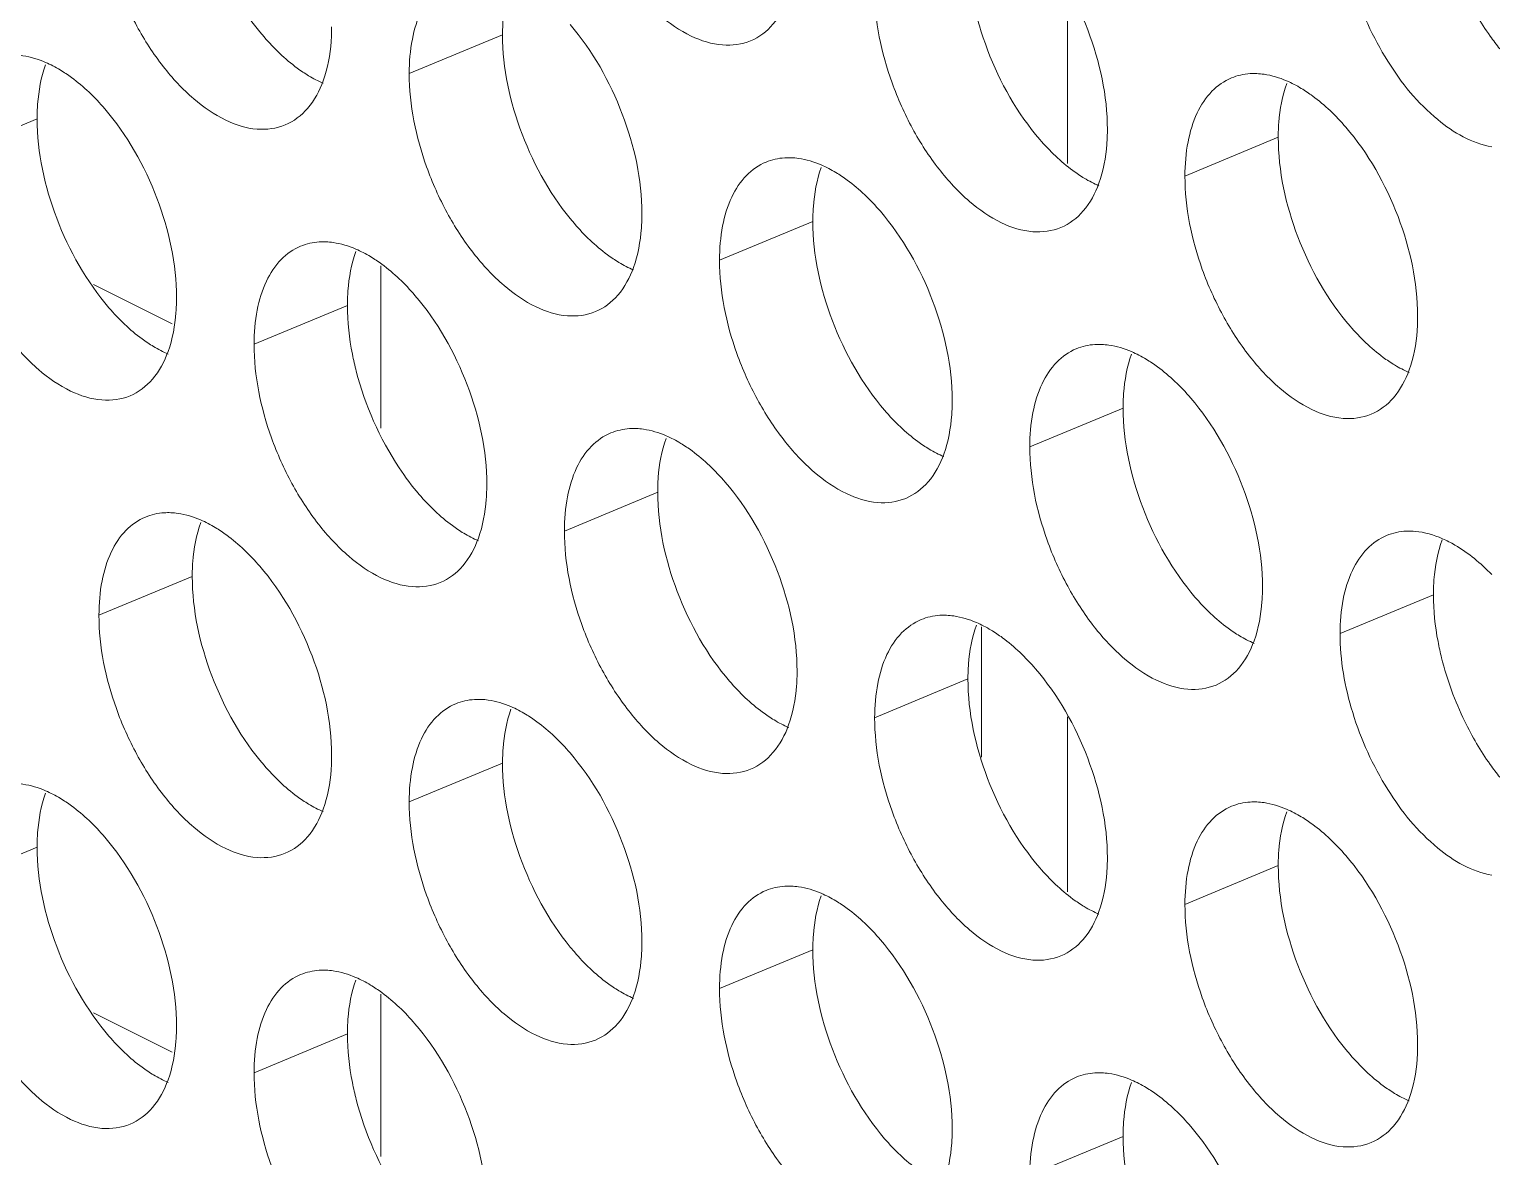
# Model space of a CAD drawing. Header units: millimetres. Extents: x 0 to 2524, y 0 to 1785.
# Drawn here: x 1798.88 to 1808.52, y 830.85 to 838.28 of the extents above; entities that cross this region are included whole.
import ezdxf

# ---------------------------------------------------------------- set-up
doc = ezdxf.new("R2010")
doc.units = ezdxf.units.MM
doc.header["$LTSCALE"] = 0.1
doc.layers.add('标注', color=251, linetype='Continuous', lineweight=9)

msp = doc.modelspace()

# ---------------------------------------------------------------- linework, layer by layer
at = {"layer": '标注'}
for p, q in [((1805.7196, 838.5486), (1805.7196, 837.3949)), ((1801.9959, 838.2435), (1801.3807, 837.9878)), ((1798.9274, 837.6891), (1798.3122, 837.4334)), ((1807.1101, 837.5676), (1806.4949, 837.3119)), ((1804.0416, 837.0132), (1803.4264, 836.7575)), ((1801.1941, 835.6499), (1801.1941, 836.7207)), ((1799.8186, 836.3377), (1799.2993, 836.5973)), ((1800.9731, 836.4587), (1800.3579, 836.203)), ((1806.0873, 835.7828), (1805.4721, 835.5271)), ((1803.0187, 835.2284), (1802.4036, 834.9726)), ((1799.9502, 834.6739), (1799.3351, 834.4182)), ((1808.1329, 834.5524), (1807.5177, 834.2967)), ((1805.1539, 833.4834), (1805.1539, 834.3409)), ((1805.0644, 833.998), (1804.4492, 833.7423)), ((1805.7196, 833.7486), (1805.7196, 832.5949)), ((1801.9959, 833.4435), (1801.3807, 833.1878)), ((1798.9274, 832.8891), (1798.3122, 832.6334)), ((1807.1101, 832.7676), (1806.4949, 832.5119)), ((1804.0416, 832.2132), (1803.4264, 831.9575)), ((1801.1941, 830.8499), (1801.1941, 831.9207)), ((1799.8186, 831.5377), (1799.2993, 831.7973)), ((1800.9731, 831.6587), (1800.3579, 831.403)), ((1806.0873, 830.9828), (1805.4721, 830.7271))]:
    msp.add_line(p, q, dxfattribs=at)
msp.add_arc((1810.2483, 834.652), 2.1247, 194.02971, 206.07298, dxfattribs=at)
for points, knots in [([(1803.6312, 838.2033), (1803.5736, 838.1793), (1803.4347, 838.1614), (1803.2223, 838.2303), (1803.0122, 838.3766), (1802.8152, 838.5897), (1802.644, 838.8548), (1802.4705, 839.2437), (1802.4036, 839.5639), (1802.4036, 839.7726)], [0, 0, 0, 0, 0.08419, 0.180629, 0.294901, 0.426206, 0.569756, 0.71848, 1, 1, 1, 1]), ([(1800.4238, 838.229), (1800.2754, 838.4015), (1800.0499, 838.8015), (1799.9502, 839.2513), (1799.9502, 839.4739)], [0, 0, 0, 0, 0.505546, 1, 1, 1, 1]), ([(1800.5627, 837.6488), (1800.5051, 837.6249), (1800.3662, 837.6069), (1800.1538, 837.6758), (1799.9437, 837.8222), (1799.7467, 838.0352), (1799.5755, 838.3003), (1799.402, 838.6893), (1799.3351, 839.0095), (1799.3351, 839.2182)], [0, 0, 0, 0, 0.08419, 0.180629, 0.294901, 0.426206, 0.569756, 0.71848, 1, 1, 1, 1]), ([(1808.5177, 837.5051), (1808.3868, 837.5272), (1808.1128, 837.6884), (1807.8042, 838.0713), (1807.5822, 838.559), (1807.5177, 838.921), (1807.5177, 839.0967)], [0, 0, 0, 0, 0.200223, 0.454809, 0.735097, 1, 1, 1, 1]), ([(1805.538, 837.553), (1805.3896, 837.7256), (1805.1641, 838.1256), (1805.0644, 838.5754), (1805.0644, 838.798)], [0, 0, 0, 0, 0.505546, 1, 1, 1, 1]), ([(1805.5099, 838.8644), (1805.6583, 838.6919), (1805.8838, 838.2919), (1805.9835, 837.8421), (1805.9835, 837.6195)], [0, 0, 0, 0, 0.505546, 1, 1, 1, 1]), ([(1801.3807, 837.9878), (1801.3807, 838.0634), (1801.3922, 838.206), (1801.4496, 838.3991), (1801.5468, 838.5495), (1801.6393, 838.6145), (1801.6873, 838.6344)], [0, 0, 0, 0, 0.300633, 0.564844, 0.793499, 1, 1, 1, 1]), ([(1801.9959, 838.2435), (1801.9959, 838.2759), (1802.0002, 838.3958), (1802.0217, 838.5161), (1802.0516, 838.5987)], [0, 0, 0, 0, 0.269025, 1, 1, 1, 1]), ([(1803.8822, 838.4947), (1803.8584, 838.429), (1803.7963, 838.3099), (1803.6878, 838.2267), (1803.6312, 838.2033)], [0, 0, 0, 0, 0.533077, 1, 1, 1, 1]), ([(1805.6769, 836.9729), (1805.6193, 836.949), (1805.4804, 836.931), (1805.268, 836.9999), (1805.0579, 837.1462), (1804.8609, 837.3593), (1804.6897, 837.6244), (1804.5162, 838.0134), (1804.4492, 838.3336), (1804.4492, 838.5423)], [0, 0, 0, 0, 0.08419, 0.180629, 0.294901, 0.426206, 0.569756, 0.71848, 1, 1, 1, 1]), ([(1808.5712, 838.1499), (1808.5492, 838.1773), (1808.4618, 838.2933), (1808.388, 838.4193), (1808.3398, 838.5182)], [0, 0, 0, 0, 0.242274, 1, 1, 1, 1]), ([(1800.8693, 838.2954), (1800.8693, 838.2631), (1800.865, 838.1431), (1800.8435, 838.0229), (1800.8136, 837.9403)], [0, 0, 0, 0, 0.269025, 1, 1, 1, 1]), ([(1802.4414, 838.31), (1802.5898, 838.1374), (1802.8153, 837.7374), (1802.915, 837.2877), (1802.915, 837.065)], [0, 0, 0, 0, 0.505546, 1, 1, 1, 1]), ([(1800.7174, 837.9733), (1800.6915, 837.9888), (1800.5835, 838.0615), (1800.489, 838.1532), (1800.4238, 838.229)], [0, 0, 0, 0, 0.231736, 1, 1, 1, 1]), ([(1802.4695, 836.9986), (1802.3211, 837.1712), (1802.0956, 837.5712), (1801.9959, 838.0209), (1801.9959, 838.2435)], [0, 0, 0, 0, 0.505546, 1, 1, 1, 1]), ([(1798.7858, 838.1087), (1798.8018, 838.108), (1798.8693, 838.1016), (1798.9352, 838.0814), (1798.9827, 838.061)], [0, 0, 0, 0, 0.236225, 1, 1, 1, 1]), ([(1798.9274, 837.6891), (1798.9274, 837.7214), (1798.9317, 837.8414), (1798.9532, 837.9617), (1798.9831, 838.0442)], [0, 0, 0, 0, 0.269025, 1, 1, 1, 1]), ([(1799.0793, 838.0112), (1799.1052, 837.9957), (1799.2132, 837.923), (1799.3077, 837.8313), (1799.3729, 837.7555)], [0, 0, 0, 0, 0.231736, 1, 1, 1, 1]), ([(1800.8136, 837.9403), (1800.7899, 837.8746), (1800.7278, 837.7555), (1800.6193, 837.6723), (1800.5627, 837.6488)], [0, 0, 0, 0, 0.533077, 1, 1, 1, 1]), ([(1802.6084, 836.4184), (1802.5508, 836.3945), (1802.4119, 836.3766), (1802.1995, 836.4455), (1801.9894, 836.5918), (1801.7924, 836.8049), (1801.6212, 837.07), (1801.4477, 837.4589), (1801.3807, 837.7791), (1801.3807, 837.9878)], [0, 0, 0, 0, 0.08419, 0.180629, 0.294901, 0.426206, 0.569756, 0.71848, 1, 1, 1, 1]), ([(1806.4949, 837.3119), (1806.4949, 837.3875), (1806.5064, 837.5301), (1806.5638, 837.7232), (1806.661, 837.8736), (1806.7535, 837.9386), (1806.8015, 837.9585)], [0, 0, 0, 0, 0.300633, 0.564844, 0.793499, 1, 1, 1, 1]), ([(1806.8015, 837.9585), (1806.8404, 837.9746), (1806.8971, 837.9873), (1806.9538, 837.9878), (1806.9685, 837.9872)], [0, 0, 0, 0, 0.741995, 1, 1, 1, 1]), ([(1806.9685, 837.9872), (1806.9845, 837.9866), (1807.052, 837.9802), (1807.1179, 837.9599), (1807.1654, 837.9395)], [0, 0, 0, 0, 0.236225, 1, 1, 1, 1]), ([(1807.1101, 837.5676), (1807.1101, 837.5999), (1807.1144, 837.7199), (1807.1359, 837.8402), (1807.1658, 837.9228)], [0, 0, 0, 0, 0.269025, 1, 1, 1, 1]), ([(1807.262, 837.8897), (1807.2879, 837.8742), (1807.3959, 837.8015), (1807.4904, 837.7098), (1807.5556, 837.6341)], [0, 0, 0, 0, 0.231736, 1, 1, 1, 1]), ([(1799.3729, 837.7555), (1799.5213, 837.583), (1799.7468, 837.183), (1799.8465, 836.7332), (1799.8465, 836.5106)], [0, 0, 0, 0, 0.505546, 1, 1, 1, 1]), ([(1799.401, 836.4441), (1799.2525, 836.6167), (1799.0271, 837.0167), (1798.9274, 837.4665), (1798.9274, 837.6891)], [0, 0, 0, 0, 0.505546, 1, 1, 1, 1]), ([(1805.9835, 837.6195), (1805.9835, 837.5872), (1805.9792, 837.4672), (1805.9577, 837.3469), (1805.9278, 837.2643)], [0, 0, 0, 0, 0.269025, 1, 1, 1, 1]), ([(1807.5556, 837.6341), (1807.704, 837.4615), (1807.9295, 837.0615), (1808.0292, 836.6117), (1808.0292, 836.3891)], [0, 0, 0, 0, 0.505546, 1, 1, 1, 1]), ([(1805.8315, 837.2974), (1805.8057, 837.3129), (1805.6977, 837.3856), (1805.6031, 837.4773), (1805.538, 837.553)], [0, 0, 0, 0, 0.231736, 1, 1, 1, 1]), ([(1807.5837, 836.3227), (1807.4352, 836.4952), (1807.2098, 836.8952), (1807.1101, 837.345), (1807.1101, 837.5676)], [0, 0, 0, 0, 0.505546, 1, 1, 1, 1]), ([(1799.5399, 835.864), (1799.4823, 835.8401), (1799.3434, 835.8221), (1799.131, 835.891), (1798.9209, 836.0373), (1798.7238, 836.2504), (1798.5527, 836.5155), (1798.3792, 836.9045), (1798.3122, 837.2247), (1798.3122, 837.4334)], [0, 0, 0, 0, 0.08419, 0.180629, 0.294901, 0.426206, 0.569756, 0.71848, 1, 1, 1, 1]), ([(1803.733, 837.4041), (1803.7718, 837.4202), (1803.8286, 837.4328), (1803.8853, 837.4333), (1803.9, 837.4328)], [0, 0, 0, 0, 0.741995, 1, 1, 1, 1]), ([(1803.9, 837.4328), (1803.916, 837.4321), (1803.9835, 837.4257), (1804.0494, 837.4055), (1804.0969, 837.3851)], [0, 0, 0, 0, 0.236225, 1, 1, 1, 1]), ([(1803.4264, 836.7575), (1803.4264, 836.8331), (1803.4379, 836.9756), (1803.4953, 837.1688), (1803.5925, 837.3191), (1803.685, 837.3842), (1803.733, 837.4041)], [0, 0, 0, 0, 0.300633, 0.564844, 0.793499, 1, 1, 1, 1]), ([(1804.0416, 837.0132), (1804.0416, 837.0455), (1804.0458, 837.1655), (1804.0674, 837.2857), (1804.0972, 837.3683)], [0, 0, 0, 0, 0.269025, 1, 1, 1, 1]), ([(1804.1935, 837.3353), (1804.2194, 837.3198), (1804.3274, 837.247), (1804.4219, 837.1554), (1804.4871, 837.0796)], [0, 0, 0, 0, 0.231736, 1, 1, 1, 1]), ([(1805.9278, 837.2643), (1805.9041, 837.1986), (1805.842, 837.0796), (1805.7334, 836.9963), (1805.6769, 836.9729)], [0, 0, 0, 0, 0.533077, 1, 1, 1, 1]), ([(1807.7226, 835.7425), (1807.6649, 835.7186), (1807.5261, 835.7006), (1807.3137, 835.7695), (1807.1035, 835.9159), (1806.9065, 836.1289), (1806.7354, 836.394), (1806.5619, 836.783), (1806.4949, 837.1032), (1806.4949, 837.3119)], [0, 0, 0, 0, 0.08419, 0.180629, 0.294901, 0.426206, 0.569756, 0.71848, 1, 1, 1, 1]), ([(1802.915, 837.065), (1802.915, 837.0327), (1802.9107, 836.9127), (1802.8892, 836.7925), (1802.8593, 836.7099)], [0, 0, 0, 0, 0.269025, 1, 1, 1, 1]), ([(1804.4871, 837.0796), (1804.6355, 836.9071), (1804.861, 836.5071), (1804.9607, 836.0573), (1804.9607, 835.8347)], [0, 0, 0, 0, 0.505546, 1, 1, 1, 1]), ([(1802.763, 836.7429), (1802.7372, 836.7585), (1802.6292, 836.8312), (1802.5346, 836.9228), (1802.4695, 836.9986)], [0, 0, 0, 0, 0.231736, 1, 1, 1, 1]), ([(1804.5151, 835.7682), (1804.3667, 835.9408), (1804.1413, 836.3408), (1804.0416, 836.7905), (1804.0416, 837.0132)], [0, 0, 0, 0, 0.505546, 1, 1, 1, 1]), ([(1800.3579, 836.203), (1800.3579, 836.2786), (1800.3694, 836.4212), (1800.4268, 836.6143), (1800.524, 836.7647), (1800.6165, 836.8297), (1800.6645, 836.8496)], [0, 0, 0, 0, 0.300633, 0.564844, 0.793499, 1, 1, 1, 1]), ([(1800.6645, 836.8496), (1800.7033, 836.8658), (1800.7601, 836.8784), (1800.8168, 836.8789), (1800.8315, 836.8783)], [0, 0, 0, 0, 0.741995, 1, 1, 1, 1]), ([(1800.8315, 836.8783), (1800.8474, 836.8777), (1800.915, 836.8713), (1800.9808, 836.851), (1801.0284, 836.8306)], [0, 0, 0, 0, 0.236225, 1, 1, 1, 1]), ([(1800.9731, 836.4587), (1800.9731, 836.491), (1800.9773, 836.611), (1800.9989, 836.7313), (1801.0287, 836.8139)], [0, 0, 0, 0, 0.269025, 1, 1, 1, 1]), ([(1801.125, 836.7809), (1801.1508, 836.7653), (1801.2589, 836.6926), (1801.3534, 836.6009), (1801.4186, 836.5252)], [0, 0, 0, 0, 0.231736, 1, 1, 1, 1]), ([(1804.6541, 835.1881), (1804.5964, 835.1642), (1804.4576, 835.1462), (1804.2452, 835.2151), (1804.035, 835.3614), (1803.838, 835.5745), (1803.6669, 835.8396), (1803.4934, 836.2286), (1803.4264, 836.5488), (1803.4264, 836.7575)], [0, 0, 0, 0, 0.08419, 0.180629, 0.294901, 0.426206, 0.569756, 0.71848, 1, 1, 1, 1]), ([(1802.8593, 836.7099), (1802.8356, 836.6442), (1802.7735, 836.5251), (1802.6649, 836.4419), (1802.6084, 836.4184)], [0, 0, 0, 0, 0.533077, 1, 1, 1, 1]), ([(1799.8465, 836.5106), (1799.8465, 836.4783), (1799.8422, 836.3583), (1799.8207, 836.238), (1799.7908, 836.1555)], [0, 0, 0, 0, 0.269025, 1, 1, 1, 1]), ([(1801.4186, 836.5252), (1801.567, 836.3526), (1801.7925, 835.9526), (1801.8921, 835.5029), (1801.8921, 835.2802)], [0, 0, 0, 0, 0.505546, 1, 1, 1, 1]), ([(1799.6945, 836.1885), (1799.6687, 836.204), (1799.5606, 836.2767), (1799.4661, 836.3684), (1799.401, 836.4441)], [0, 0, 0, 0, 0.231736, 1, 1, 1, 1]), ([(1801.0315, 836.0259), (1801.022, 836.0628), (1800.9896, 836.2049), (1800.9731, 836.351), (1800.9731, 836.4587)], [0, 0, 0, 0, 0.261395, 1, 1, 1, 1]), ([(1808.0292, 836.3891), (1808.0292, 836.3568), (1808.0249, 836.2368), (1808.0034, 836.1166), (1807.9735, 836.034)], [0, 0, 0, 0, 0.269025, 1, 1, 1, 1]), ([(1807.8772, 836.067), (1807.8514, 836.0825), (1807.7433, 836.1553), (1807.6488, 836.2469), (1807.5837, 836.3227)], [0, 0, 0, 0, 0.231736, 1, 1, 1, 1]), ([(1801.5856, 834.6336), (1801.5279, 834.6097), (1801.3891, 834.5917), (1801.1767, 834.6607), (1800.9665, 834.807), (1800.7695, 835.02), (1800.5983, 835.2852), (1800.4248, 835.6741), (1800.3579, 835.9943), (1800.3579, 836.203)], [0, 0, 0, 0, 0.08419, 0.180629, 0.294901, 0.426206, 0.569756, 0.71848, 1, 1, 1, 1]), ([(1805.4721, 835.5271), (1805.4721, 835.6027), (1805.4835, 835.7453), (1805.541, 835.9384), (1805.6381, 836.0888), (1805.7307, 836.1538), (1805.7786, 836.1737)], [0, 0, 0, 0, 0.300633, 0.564844, 0.793499, 1, 1, 1, 1]), ([(1805.7786, 836.1737), (1805.8175, 836.1898), (1805.8743, 836.2025), (1805.931, 836.203), (1805.9456, 836.2024)], [0, 0, 0, 0, 0.741995, 1, 1, 1, 1]), ([(1805.9456, 836.2024), (1805.9616, 836.2017), (1806.0292, 836.1953), (1806.095, 836.1751), (1806.1426, 836.1547)], [0, 0, 0, 0, 0.236225, 1, 1, 1, 1]), ([(1799.7908, 836.1555), (1799.7671, 836.0897), (1799.705, 835.9707), (1799.5964, 835.8874), (1799.5399, 835.864)], [0, 0, 0, 0, 0.533077, 1, 1, 1, 1]), ([(1806.0873, 835.7828), (1806.0873, 835.8151), (1806.0915, 835.9351), (1806.1131, 836.0554), (1806.1429, 836.1379)], [0, 0, 0, 0, 0.269025, 1, 1, 1, 1]), ([(1806.2392, 836.1049), (1806.265, 836.0894), (1806.3731, 836.0167), (1806.4676, 835.925), (1806.5328, 835.8493)], [0, 0, 0, 0, 0.231736, 1, 1, 1, 1]), ([(1801.4466, 835.2138), (1801.3988, 835.2694), (1801.2157, 835.5145), (1801.0894, 835.8012), (1801.0315, 836.0259)], [0, 0, 0, 0, 0.24034, 1, 1, 1, 1]), ([(1807.9735, 836.034), (1807.9497, 835.9683), (1807.8877, 835.8492), (1807.7791, 835.766), (1807.7226, 835.7425)], [0, 0, 0, 0, 0.533077, 1, 1, 1, 1]), ([(1804.9607, 835.8347), (1804.9607, 835.8024), (1804.9564, 835.6824), (1804.9348, 835.5621), (1804.905, 835.4795)], [0, 0, 0, 0, 0.269025, 1, 1, 1, 1]), ([(1806.5328, 835.8493), (1806.6812, 835.6767), (1806.9066, 835.2767), (1807.0063, 834.8269), (1807.0063, 834.6043)], [0, 0, 0, 0, 0.505546, 1, 1, 1, 1]), ([(1804.8087, 835.5125), (1804.7829, 835.5281), (1804.6748, 835.6008), (1804.5803, 835.6925), (1804.5151, 835.7682)], [0, 0, 0, 0, 0.231736, 1, 1, 1, 1]), ([(1806.5608, 834.5379), (1806.4124, 834.7104), (1806.1869, 835.1104), (1806.0873, 835.5602), (1806.0873, 835.7828)], [0, 0, 0, 0, 0.505546, 1, 1, 1, 1]), ([(1802.4036, 834.9726), (1802.4036, 835.0483), (1802.415, 835.1908), (1802.4725, 835.3839), (1802.5696, 835.5343), (1802.6622, 835.5993), (1802.7101, 835.6193)], [0, 0, 0, 0, 0.300633, 0.564844, 0.793499, 1, 1, 1, 1]), ([(1802.7101, 835.6193), (1802.749, 835.6354), (1802.8058, 835.648), (1802.8625, 835.6485), (1802.8771, 835.6479)], [0, 0, 0, 0, 0.741995, 1, 1, 1, 1]), ([(1802.8771, 835.6479), (1802.8931, 835.6473), (1802.9607, 835.6409), (1803.0265, 835.6207), (1803.0741, 835.6003)], [0, 0, 0, 0, 0.236225, 1, 1, 1, 1]), ([(1803.0187, 835.2284), (1803.0187, 835.2607), (1803.023, 835.3807), (1803.0446, 835.5009), (1803.0744, 835.5835)], [0, 0, 0, 0, 0.269025, 1, 1, 1, 1]), ([(1803.1707, 835.5505), (1803.1965, 835.5349), (1803.3046, 835.4622), (1803.3991, 835.3706), (1803.4643, 835.2948)], [0, 0, 0, 0, 0.231736, 1, 1, 1, 1]), ([(1806.6998, 833.9577), (1806.6421, 833.9338), (1806.5032, 833.9158), (1806.2909, 833.9847), (1806.0807, 834.1311), (1805.8837, 834.3441), (1805.7125, 834.6092), (1805.539, 834.9982), (1805.4721, 835.3184), (1805.4721, 835.5271)], [0, 0, 0, 0, 0.08419, 0.180629, 0.294901, 0.426206, 0.569756, 0.71848, 1, 1, 1, 1]), ([(1804.905, 835.4795), (1804.8812, 835.4138), (1804.8191, 835.2947), (1804.7106, 835.2115), (1804.6541, 835.1881)], [0, 0, 0, 0, 0.533077, 1, 1, 1, 1]), ([(1801.7402, 834.9581), (1801.7144, 834.9736), (1801.6063, 835.0464), (1801.5118, 835.138), (1801.4466, 835.2138)], [0, 0, 0, 0, 0.231736, 1, 1, 1, 1]), ([(1801.8921, 835.2802), (1801.8921, 835.2479), (1801.8879, 835.1279), (1801.8663, 835.0077), (1801.8365, 834.9251)], [0, 0, 0, 0, 0.269025, 1, 1, 1, 1]), ([(1803.4923, 833.9834), (1803.3439, 834.156), (1803.1184, 834.556), (1803.0187, 835.0057), (1803.0187, 835.2284)], [0, 0, 0, 0, 0.505546, 1, 1, 1, 1]), ([(1803.4643, 835.2948), (1803.6127, 835.1222), (1803.8381, 834.7222), (1803.9378, 834.2725), (1803.9378, 834.0499)], [0, 0, 0, 0, 0.505546, 1, 1, 1, 1]), ([(1799.3351, 834.4182), (1799.3351, 834.4938), (1799.3465, 834.6364), (1799.404, 834.8295), (1799.5011, 834.9799), (1799.5937, 835.0449), (1799.6416, 835.0648)], [0, 0, 0, 0, 0.300633, 0.564844, 0.793499, 1, 1, 1, 1]), ([(1799.6416, 835.0648), (1799.6805, 835.0809), (1799.7372, 835.0936), (1799.794, 835.0941), (1799.8086, 835.0935)], [0, 0, 0, 0, 0.741995, 1, 1, 1, 1]), ([(1799.8086, 835.0935), (1799.8246, 835.0929), (1799.8922, 835.0864), (1799.958, 835.0662), (1800.0056, 835.0458)], [0, 0, 0, 0, 0.236225, 1, 1, 1, 1]), ([(1799.9502, 834.6739), (1799.9502, 834.7062), (1799.9545, 834.8262), (1799.976, 834.9465), (1800.0059, 835.0291)], [0, 0, 0, 0, 0.269025, 1, 1, 1, 1]), ([(1800.1022, 834.996), (1800.128, 834.9805), (1800.2361, 834.9078), (1800.3306, 834.8161), (1800.3957, 834.7404)], [0, 0, 0, 0, 0.231736, 1, 1, 1, 1]), ([(1801.8365, 834.9251), (1801.8127, 834.8594), (1801.7506, 834.7403), (1801.6421, 834.6571), (1801.5856, 834.6336)], [0, 0, 0, 0, 0.533077, 1, 1, 1, 1]), ([(1803.6312, 833.4033), (1803.5736, 833.3793), (1803.4347, 833.3614), (1803.2223, 833.4303), (1803.0122, 833.5766), (1802.8152, 833.7897), (1802.644, 834.0548), (1802.4705, 834.4437), (1802.4036, 834.7639), (1802.4036, 834.9726)], [0, 0, 0, 0, 0.08419, 0.180629, 0.294901, 0.426206, 0.569756, 0.71848, 1, 1, 1, 1]), ([(1807.5177, 834.2967), (1807.5177, 834.3724), (1807.5292, 834.5149), (1807.5867, 834.708), (1807.6838, 834.8584), (1807.7763, 834.9234), (1807.8243, 834.9433)], [0, 0, 0, 0, 0.300719, 0.564842, 0.793477, 1, 1, 1, 1]), ([(1807.956, 834.972), (1807.975, 834.9728), (1808.0563, 834.9706), (1808.1361, 834.9472), (1808.193, 834.9223)], [0, 0, 0, 0, 0.234203, 1, 1, 1, 1]), ([(1807.956, 834.972), (1807.975, 834.9728), (1808.0563, 834.9706), (1808.1361, 834.9472), (1808.193, 834.9223)], [0, 0, 0, 0, 0.234203, 1, 1, 1, 1]), ([(1808.193, 834.9223), (1808.2211, 834.91), (1808.3408, 834.8482), (1808.4455, 834.7601), (1808.5177, 834.6855)], [0, 0, 0, 0, 0.228039, 1, 1, 1, 1]), ([(1808.1329, 834.5524), (1808.1329, 834.5856), (1808.1374, 834.7084), (1808.16, 834.8316), (1808.1916, 834.9156)], [0, 0, 0, 0, 0.269773, 1, 1, 1, 1]), ([(1800.3957, 834.7404), (1800.5442, 834.5678), (1800.7696, 834.1678), (1800.8693, 833.718), (1800.8693, 833.4954)], [0, 0, 0, 0, 0.505546, 1, 1, 1, 1]), ([(1800.4238, 833.429), (1800.2754, 833.6015), (1800.0499, 834.0015), (1799.9502, 834.4513), (1799.9502, 834.6739)], [0, 0, 0, 0, 0.505546, 1, 1, 1, 1]), ([(1806.8544, 834.2822), (1806.8286, 834.2977), (1806.7205, 834.3704), (1806.626, 834.4621), (1806.5608, 834.5379)], [0, 0, 0, 0, 0.231736, 1, 1, 1, 1]), ([(1807.0063, 834.6043), (1807.0063, 834.572), (1807.0021, 834.452), (1806.9805, 834.3317), (1806.9507, 834.2492)], [0, 0, 0, 0, 0.269025, 1, 1, 1, 1]), ([(1808.1869, 834.1369), (1808.1781, 834.1724), (1808.1482, 834.309), (1808.1329, 834.4491), (1808.1329, 834.5524)], [0, 0, 0, 0, 0.261145, 1, 1, 1, 1]), ([(1800.5627, 832.8488), (1800.5051, 832.8249), (1800.3662, 832.8069), (1800.1538, 832.8758), (1799.9437, 833.0222), (1799.7467, 833.2352), (1799.5755, 833.5003), (1799.402, 833.8893), (1799.3351, 834.2095), (1799.3351, 834.4182)], [0, 0, 0, 0, 0.08419, 0.180629, 0.294901, 0.426206, 0.569756, 0.71848, 1, 1, 1, 1]), ([(1804.4492, 833.7423), (1804.4492, 833.8179), (1804.4607, 833.9604), (1804.5182, 834.1536), (1804.6153, 834.304), (1804.7078, 834.369), (1804.7558, 834.3889)], [0, 0, 0, 0, 0.300633, 0.564844, 0.793499, 1, 1, 1, 1]), ([(1804.7558, 834.3889), (1804.7947, 834.405), (1804.8514, 834.4177), (1804.9082, 834.4182), (1804.9228, 834.4176)], [0, 0, 0, 0, 0.741995, 1, 1, 1, 1]), ([(1804.9228, 834.4176), (1804.9388, 834.4169), (1805.0064, 834.4105), (1805.0722, 834.3903), (1805.1198, 834.3699)], [0, 0, 0, 0, 0.236225, 1, 1, 1, 1]), ([(1805.0644, 833.998), (1805.0644, 834.0303), (1805.0687, 834.1503), (1805.0902, 834.2705), (1805.1201, 834.3531)], [0, 0, 0, 0, 0.269025, 1, 1, 1, 1]), ([(1805.2164, 834.3201), (1805.2422, 834.3046), (1805.3502, 834.2319), (1805.4448, 834.1402), (1805.5099, 834.0644)], [0, 0, 0, 0, 0.231736, 1, 1, 1, 1]), ([(1806.9507, 834.2492), (1806.9269, 834.1835), (1806.8648, 834.0644), (1806.7563, 833.9812), (1806.6998, 833.9577)], [0, 0, 0, 0, 0.533077, 1, 1, 1, 1]), ([(1808.5177, 832.7051), (1808.3868, 832.7272), (1808.1128, 832.8884), (1807.8042, 833.2713), (1807.5822, 833.759), (1807.5177, 834.121), (1807.5177, 834.2967)], [0, 0, 0, 0, 0.200223, 0.454809, 0.735097, 1, 1, 1, 1]), ([(1803.9378, 834.0499), (1803.9378, 834.0175), (1803.9336, 833.8976), (1803.912, 833.7773), (1803.8822, 833.6947)], [0, 0, 0, 0, 0.269025, 1, 1, 1, 1]), ([(1805.5099, 834.0644), (1805.6583, 833.8919), (1805.8838, 833.4919), (1805.9835, 833.0421), (1805.9835, 832.8195)], [0, 0, 0, 0, 0.505546, 1, 1, 1, 1]), ([(1803.7859, 833.7277), (1803.76, 833.7433), (1803.652, 833.816), (1803.5575, 833.9076), (1803.4923, 833.9834)], [0, 0, 0, 0, 0.231736, 1, 1, 1, 1]), ([(1805.538, 832.753), (1805.3896, 832.9256), (1805.1641, 833.3256), (1805.0644, 833.7754), (1805.0644, 833.998)], [0, 0, 0, 0, 0.505546, 1, 1, 1, 1]), ([(1801.6873, 833.8344), (1801.7262, 833.8506), (1801.7829, 833.8632), (1801.8397, 833.8637), (1801.8543, 833.8631)], [0, 0, 0, 0, 0.741995, 1, 1, 1, 1]), ([(1801.8543, 833.8631), (1801.8703, 833.8625), (1801.9378, 833.8561), (1802.0037, 833.8359), (1802.0512, 833.8155)], [0, 0, 0, 0, 0.236225, 1, 1, 1, 1]), ([(1801.3807, 833.1878), (1801.3807, 833.2634), (1801.3922, 833.406), (1801.4496, 833.5991), (1801.5468, 833.7495), (1801.6393, 833.8145), (1801.6873, 833.8344)], [0, 0, 0, 0, 0.300633, 0.564844, 0.793499, 1, 1, 1, 1]), ([(1801.9959, 833.4435), (1801.9959, 833.4759), (1802.0002, 833.5958), (1802.0217, 833.7161), (1802.0516, 833.7987)], [0, 0, 0, 0, 0.269025, 1, 1, 1, 1]), ([(1802.1479, 833.7657), (1802.1737, 833.7501), (1802.2817, 833.6774), (1802.3763, 833.5858), (1802.4414, 833.51)], [0, 0, 0, 0, 0.231736, 1, 1, 1, 1]), ([(1803.8822, 833.6947), (1803.8584, 833.629), (1803.7963, 833.5099), (1803.6878, 833.4267), (1803.6312, 833.4033)], [0, 0, 0, 0, 0.533077, 1, 1, 1, 1]), ([(1805.6769, 832.1729), (1805.6193, 832.149), (1805.4804, 832.131), (1805.268, 832.1999), (1805.0579, 832.3462), (1804.8609, 832.5593), (1804.6897, 832.8244), (1804.5162, 833.2134), (1804.4492, 833.5336), (1804.4492, 833.7423)], [0, 0, 0, 0, 0.08419, 0.180629, 0.294901, 0.426206, 0.569756, 0.71848, 1, 1, 1, 1]), ([(1808.5712, 833.3499), (1808.5492, 833.3773), (1808.4618, 833.4933), (1808.388, 833.6193), (1808.3398, 833.7182)], [0, 0, 0, 0, 0.242274, 1, 1, 1, 1]), ([(1800.8693, 833.4954), (1800.8693, 833.4631), (1800.865, 833.3431), (1800.8435, 833.2229), (1800.8136, 833.1403)], [0, 0, 0, 0, 0.269025, 1, 1, 1, 1]), ([(1802.4414, 833.51), (1802.5898, 833.3374), (1802.8153, 832.9374), (1802.915, 832.4877), (1802.915, 832.265)], [0, 0, 0, 0, 0.505546, 1, 1, 1, 1]), ([(1800.7174, 833.1733), (1800.6915, 833.1888), (1800.5835, 833.2615), (1800.489, 833.3532), (1800.4238, 833.429)], [0, 0, 0, 0, 0.231736, 1, 1, 1, 1]), ([(1802.4695, 832.1986), (1802.3211, 832.3712), (1802.0956, 832.7712), (1801.9959, 833.2209), (1801.9959, 833.4435)], [0, 0, 0, 0, 0.505546, 1, 1, 1, 1]), ([(1798.7858, 833.3087), (1798.8018, 833.308), (1798.8693, 833.3016), (1798.9352, 833.2814), (1798.9827, 833.261)], [0, 0, 0, 0, 0.236225, 1, 1, 1, 1]), ([(1798.9274, 832.8891), (1798.9274, 832.9214), (1798.9317, 833.0414), (1798.9532, 833.1617), (1798.9831, 833.2442)], [0, 0, 0, 0, 0.269025, 1, 1, 1, 1]), ([(1799.0793, 833.2112), (1799.1052, 833.1957), (1799.2132, 833.123), (1799.3077, 833.0313), (1799.3729, 832.9555)], [0, 0, 0, 0, 0.231736, 1, 1, 1, 1]), ([(1802.6084, 831.6184), (1802.5508, 831.5945), (1802.4119, 831.5766), (1802.1995, 831.6455), (1801.9894, 831.7918), (1801.7924, 832.0049), (1801.6212, 832.27), (1801.4477, 832.6589), (1801.3807, 832.9791), (1801.3807, 833.1878)], [0, 0, 0, 0, 0.08419, 0.180629, 0.294901, 0.426206, 0.569756, 0.71848, 1, 1, 1, 1]), ([(1806.8015, 833.1585), (1806.8404, 833.1746), (1806.8971, 833.1873), (1806.9538, 833.1878), (1806.9685, 833.1872)], [0, 0, 0, 0, 0.741995, 1, 1, 1, 1]), ([(1806.9685, 833.1872), (1806.9845, 833.1866), (1807.052, 833.1802), (1807.1179, 833.1599), (1807.1654, 833.1395)], [0, 0, 0, 0, 0.236225, 1, 1, 1, 1]), ([(1800.8136, 833.1403), (1800.7899, 833.0746), (1800.7278, 832.9555), (1800.6193, 832.8723), (1800.5627, 832.8488)], [0, 0, 0, 0, 0.533077, 1, 1, 1, 1]), ([(1806.4949, 832.5119), (1806.4949, 832.5875), (1806.5064, 832.7301), (1806.5638, 832.9232), (1806.661, 833.0736), (1806.7535, 833.1386), (1806.8015, 833.1585)], [0, 0, 0, 0, 0.300633, 0.564844, 0.793499, 1, 1, 1, 1]), ([(1807.1101, 832.7676), (1807.1101, 832.7999), (1807.1144, 832.9199), (1807.1359, 833.0402), (1807.1658, 833.1228)], [0, 0, 0, 0, 0.269025, 1, 1, 1, 1]), ([(1807.262, 833.0897), (1807.2879, 833.0742), (1807.3959, 833.0015), (1807.4904, 832.9098), (1807.5556, 832.8341)], [0, 0, 0, 0, 0.231736, 1, 1, 1, 1]), ([(1799.3729, 832.9555), (1799.5213, 832.783), (1799.7468, 832.383), (1799.8465, 831.9332), (1799.8465, 831.7106)], [0, 0, 0, 0, 0.505546, 1, 1, 1, 1]), ([(1799.401, 831.6441), (1799.2525, 831.8167), (1799.0271, 832.2167), (1798.9274, 832.6665), (1798.9274, 832.8891)], [0, 0, 0, 0, 0.505546, 1, 1, 1, 1]), ([(1805.9835, 832.8195), (1805.9835, 832.7872), (1805.9792, 832.6672), (1805.9577, 832.5469), (1805.9278, 832.4643)], [0, 0, 0, 0, 0.269025, 1, 1, 1, 1]), ([(1807.5556, 832.8341), (1807.704, 832.6615), (1807.9295, 832.2615), (1808.0292, 831.8117), (1808.0292, 831.5891)], [0, 0, 0, 0, 0.505546, 1, 1, 1, 1]), ([(1805.8315, 832.4974), (1805.8057, 832.5129), (1805.6977, 832.5856), (1805.6031, 832.6773), (1805.538, 832.753)], [0, 0, 0, 0, 0.231736, 1, 1, 1, 1]), ([(1807.5837, 831.5227), (1807.4352, 831.6952), (1807.2098, 832.0952), (1807.1101, 832.545), (1807.1101, 832.7676)], [0, 0, 0, 0, 0.505546, 1, 1, 1, 1]), ([(1799.5399, 831.064), (1799.4823, 831.0401), (1799.3434, 831.0221), (1799.131, 831.091), (1798.9209, 831.2373), (1798.7238, 831.4504), (1798.5527, 831.7155), (1798.3792, 832.1045), (1798.3122, 832.4247), (1798.3122, 832.6334)], [0, 0, 0, 0, 0.08419, 0.180629, 0.294901, 0.426206, 0.569756, 0.71848, 1, 1, 1, 1]), ([(1803.4264, 831.9575), (1803.4264, 832.0331), (1803.4379, 832.1756), (1803.4953, 832.3688), (1803.5925, 832.5191), (1803.685, 832.5842), (1803.733, 832.6041)], [0, 0, 0, 0, 0.300633, 0.564844, 0.793499, 1, 1, 1, 1]), ([(1803.733, 832.6041), (1803.7718, 832.6202), (1803.8286, 832.6328), (1803.8853, 832.6333), (1803.9, 832.6328)], [0, 0, 0, 0, 0.741995, 1, 1, 1, 1]), ([(1803.9, 832.6328), (1803.916, 832.6321), (1803.9835, 832.6257), (1804.0494, 832.6055), (1804.0969, 832.5851)], [0, 0, 0, 0, 0.236225, 1, 1, 1, 1]), ([(1804.0416, 832.2132), (1804.0416, 832.2455), (1804.0458, 832.3655), (1804.0674, 832.4857), (1804.0972, 832.5683)], [0, 0, 0, 0, 0.269025, 1, 1, 1, 1]), ([(1804.1935, 832.5353), (1804.2194, 832.5198), (1804.3274, 832.447), (1804.4219, 832.3554), (1804.4871, 832.2796)], [0, 0, 0, 0, 0.231736, 1, 1, 1, 1]), ([(1807.7226, 830.9425), (1807.6649, 830.9186), (1807.5261, 830.9006), (1807.3137, 830.9695), (1807.1035, 831.1159), (1806.9065, 831.3289), (1806.7354, 831.594), (1806.5619, 831.983), (1806.4949, 832.3032), (1806.4949, 832.5119)], [0, 0, 0, 0, 0.08419, 0.180629, 0.294901, 0.426206, 0.569756, 0.71848, 1, 1, 1, 1]), ([(1805.9278, 832.4643), (1805.9041, 832.3986), (1805.842, 832.2796), (1805.7334, 832.1963), (1805.6769, 832.1729)], [0, 0, 0, 0, 0.533077, 1, 1, 1, 1]), ([(1802.915, 832.265), (1802.915, 832.2327), (1802.9107, 832.1127), (1802.8892, 831.9925), (1802.8593, 831.9099)], [0, 0, 0, 0, 0.269025, 1, 1, 1, 1]), ([(1804.4871, 832.2796), (1804.6355, 832.1071), (1804.861, 831.7071), (1804.9607, 831.2573), (1804.9607, 831.0347)], [0, 0, 0, 0, 0.505546, 1, 1, 1, 1]), ([(1802.763, 831.9429), (1802.7372, 831.9585), (1802.6292, 832.0312), (1802.5346, 832.1228), (1802.4695, 832.1986)], [0, 0, 0, 0, 0.231736, 1, 1, 1, 1]), ([(1804.5151, 830.9682), (1804.3667, 831.1408), (1804.1413, 831.5408), (1804.0416, 831.9905), (1804.0416, 832.2132)], [0, 0, 0, 0, 0.505546, 1, 1, 1, 1]), ([(1800.3579, 831.403), (1800.3579, 831.4786), (1800.3694, 831.6212), (1800.4268, 831.8143), (1800.524, 831.9647), (1800.6165, 832.0297), (1800.6645, 832.0496)], [0, 0, 0, 0, 0.300633, 0.564844, 0.793499, 1, 1, 1, 1]), ([(1800.6645, 832.0496), (1800.7033, 832.0658), (1800.7601, 832.0784), (1800.8168, 832.0789), (1800.8315, 832.0783)], [0, 0, 0, 0, 0.741995, 1, 1, 1, 1]), ([(1800.8315, 832.0783), (1800.8474, 832.0777), (1800.915, 832.0713), (1800.9808, 832.051), (1801.0284, 832.0306)], [0, 0, 0, 0, 0.236225, 1, 1, 1, 1]), ([(1800.9731, 831.6587), (1800.9731, 831.691), (1800.9773, 831.811), (1800.9989, 831.9313), (1801.0287, 832.0139)], [0, 0, 0, 0, 0.269025, 1, 1, 1, 1]), ([(1801.125, 831.9809), (1801.1508, 831.9653), (1801.2589, 831.8926), (1801.3534, 831.8009), (1801.4186, 831.7252)], [0, 0, 0, 0, 0.231736, 1, 1, 1, 1]), ([(1804.6541, 830.3881), (1804.5964, 830.3642), (1804.4576, 830.3462), (1804.2452, 830.4151), (1804.035, 830.5614), (1803.838, 830.7745), (1803.6669, 831.0396), (1803.4934, 831.4286), (1803.4264, 831.7488), (1803.4264, 831.9575)], [0, 0, 0, 0, 0.08419, 0.180629, 0.294901, 0.426206, 0.569756, 0.71848, 1, 1, 1, 1]), ([(1802.8593, 831.9099), (1802.8356, 831.8442), (1802.7735, 831.7251), (1802.6649, 831.6419), (1802.6084, 831.6184)], [0, 0, 0, 0, 0.533077, 1, 1, 1, 1]), ([(1799.6945, 831.3885), (1799.6687, 831.404), (1799.5606, 831.4767), (1799.4661, 831.5684), (1799.401, 831.6441)], [0, 0, 0, 0, 0.231736, 1, 1, 1, 1]), ([(1799.8465, 831.7106), (1799.8465, 831.6783), (1799.8422, 831.5583), (1799.8207, 831.438), (1799.7908, 831.3555)], [0, 0, 0, 0, 0.269025, 1, 1, 1, 1]), ([(1801.0315, 831.2259), (1801.022, 831.2628), (1800.9896, 831.4049), (1800.9731, 831.551), (1800.9731, 831.6587)], [0, 0, 0, 0, 0.261395, 1, 1, 1, 1]), ([(1801.4186, 831.7252), (1801.567, 831.5526), (1801.7925, 831.1526), (1801.8921, 830.7029), (1801.8921, 830.4802)], [0, 0, 0, 0, 0.505546, 1, 1, 1, 1]), ([(1808.0292, 831.5891), (1808.0292, 831.5568), (1808.0249, 831.4368), (1808.0034, 831.3166), (1807.9735, 831.234)], [0, 0, 0, 0, 0.269025, 1, 1, 1, 1]), ([(1807.8772, 831.267), (1807.8514, 831.2825), (1807.7433, 831.3553), (1807.6488, 831.4469), (1807.5837, 831.5227)], [0, 0, 0, 0, 0.231736, 1, 1, 1, 1]), ([(1799.7908, 831.3555), (1799.7671, 831.2897), (1799.705, 831.1707), (1799.5964, 831.0874), (1799.5399, 831.064)], [0, 0, 0, 0, 0.533077, 1, 1, 1, 1]), ([(1801.5856, 829.8336), (1801.5279, 829.8097), (1801.3891, 829.7917), (1801.1767, 829.8607), (1800.9665, 830.007), (1800.7695, 830.22), (1800.5983, 830.4852), (1800.4248, 830.8741), (1800.3579, 831.1943), (1800.3579, 831.403)], [0, 0, 0, 0, 0.08419, 0.180629, 0.294901, 0.426206, 0.569756, 0.71848, 1, 1, 1, 1]), ([(1805.4721, 830.7271), (1805.4721, 830.8027), (1805.4835, 830.9453), (1805.541, 831.1384), (1805.6381, 831.2888), (1805.7307, 831.3538), (1805.7786, 831.3737)], [0, 0, 0, 0, 0.300633, 0.564844, 0.793499, 1, 1, 1, 1]), ([(1805.7786, 831.3737), (1805.8175, 831.3898), (1805.8743, 831.4025), (1805.931, 831.403), (1805.9456, 831.4024)], [0, 0, 0, 0, 0.741995, 1, 1, 1, 1]), ([(1805.9456, 831.4024), (1805.9616, 831.4017), (1806.0292, 831.3953), (1806.095, 831.3751), (1806.1426, 831.3547)], [0, 0, 0, 0, 0.236225, 1, 1, 1, 1]), ([(1806.0873, 830.9828), (1806.0873, 831.0151), (1806.0915, 831.1351), (1806.1131, 831.2554), (1806.1429, 831.3379)], [0, 0, 0, 0, 0.269025, 1, 1, 1, 1]), ([(1806.2392, 831.3049), (1806.265, 831.2894), (1806.3731, 831.2167), (1806.4676, 831.125), (1806.5328, 831.0493)], [0, 0, 0, 0, 0.231736, 1, 1, 1, 1]), ([(1801.4466, 830.4138), (1801.3988, 830.4694), (1801.2157, 830.7145), (1801.0894, 831.0012), (1801.0315, 831.2259)], [0, 0, 0, 0, 0.24034, 1, 1, 1, 1]), ([(1807.9735, 831.234), (1807.9497, 831.1683), (1807.8877, 831.0492), (1807.7791, 830.966), (1807.7226, 830.9425)], [0, 0, 0, 0, 0.533077, 1, 1, 1, 1]), ([(1804.8087, 830.7125), (1804.7829, 830.7281), (1804.6748, 830.8008), (1804.5803, 830.8925), (1804.5151, 830.9682)], [0, 0, 0, 0, 0.231736, 1, 1, 1, 1]), ([(1804.9607, 831.0347), (1804.9607, 831.0024), (1804.9564, 830.8824), (1804.9348, 830.7621), (1804.905, 830.6795)], [0, 0, 0, 0, 0.269025, 1, 1, 1, 1]), ([(1806.5608, 829.7379), (1806.4124, 829.9104), (1806.1869, 830.3104), (1806.0873, 830.7602), (1806.0873, 830.9828)], [0, 0, 0, 0, 0.505546, 1, 1, 1, 1]), ([(1806.5328, 831.0493), (1806.6812, 830.8767), (1806.9066, 830.4767), (1807.0063, 830.0269), (1807.0063, 829.8043)], [0, 0, 0, 0, 0.505546, 1, 1, 1, 1])]:
    msp.add_open_spline(points, degree=3, knots=knots, dxfattribs=at)
for points in [[(1798.9827, 838.061), (1799.016, 838.0467), (1799.0483, 838.0299), (1799.0793, 838.0112)], [(1800.814, 837.9235), (1800.7807, 837.9378), (1800.7484, 837.9546), (1800.7174, 837.9733)], [(1807.1654, 837.9395), (1807.1987, 837.9252), (1807.231, 837.9084), (1807.262, 837.8897)], [(1804.0969, 837.3851), (1804.1302, 837.3708), (1804.1625, 837.354), (1804.1935, 837.3353)], [(1805.9282, 837.2476), (1805.8949, 837.2619), (1805.8626, 837.2787), (1805.8315, 837.2974)], [(1801.0284, 836.8306), (1801.0617, 836.8164), (1801.094, 836.7995), (1801.125, 836.7809)], [(1802.8596, 836.6931), (1802.8264, 836.7074), (1802.7941, 836.7242), (1802.763, 836.7429)], [(1799.7911, 836.1387), (1799.7578, 836.153), (1799.7256, 836.1698), (1799.6945, 836.1885)], [(1806.1426, 836.1547), (1806.1759, 836.1404), (1806.2082, 836.1236), (1806.2392, 836.1049)], [(1807.9738, 836.0172), (1807.9405, 836.0315), (1807.9083, 836.0483), (1807.8772, 836.067)], [(1803.0741, 835.6003), (1803.1074, 835.586), (1803.1396, 835.5692), (1803.1707, 835.5505)], [(1804.9053, 835.4628), (1804.872, 835.477), (1804.8398, 835.4939), (1804.8087, 835.5125)], [(1800.0056, 835.0458), (1800.0389, 835.0315), (1800.0711, 835.0147), (1800.1022, 834.996)], [(1801.8368, 834.9083), (1801.8035, 834.9226), (1801.7712, 834.9394), (1801.7402, 834.9581)], [(1807.8243, 834.9433), (1807.8658, 834.9606), (1807.9111, 834.9702), (1807.956, 834.972)], [(1807.8243, 834.9433), (1807.8658, 834.9606), (1807.9111, 834.9702), (1807.956, 834.972)], [(1805.1198, 834.3699), (1805.153, 834.3556), (1805.1853, 834.3388), (1805.2164, 834.3201)], [(1806.951, 834.2324), (1806.9177, 834.2467), (1806.8854, 834.2635), (1806.8544, 834.2822)], [(1802.0512, 833.8155), (1802.0845, 833.8012), (1802.1168, 833.7843), (1802.1479, 833.7657)], [(1803.8825, 833.6779), (1803.8492, 833.6922), (1803.8169, 833.7091), (1803.7859, 833.7277)], [(1798.9827, 833.261), (1799.016, 833.2467), (1799.0483, 833.2299), (1799.0793, 833.2112)], [(1800.814, 833.1235), (1800.7807, 833.1378), (1800.7484, 833.1546), (1800.7174, 833.1733)], [(1807.1654, 833.1395), (1807.1987, 833.1252), (1807.231, 833.1084), (1807.262, 833.0897)], [(1804.0969, 832.5851), (1804.1302, 832.5708), (1804.1625, 832.554), (1804.1935, 832.5353)], [(1805.9282, 832.4476), (1805.8949, 832.4619), (1805.8626, 832.4787), (1805.8315, 832.4974)], [(1801.0284, 832.0306), (1801.0617, 832.0164), (1801.094, 831.9995), (1801.125, 831.9809)], [(1802.8596, 831.8931), (1802.8264, 831.9074), (1802.7941, 831.9242), (1802.763, 831.9429)], [(1799.7911, 831.3387), (1799.7578, 831.353), (1799.7256, 831.3698), (1799.6945, 831.3885)], [(1806.1426, 831.3547), (1806.1759, 831.3404), (1806.2082, 831.3236), (1806.2392, 831.3049)], [(1807.9738, 831.2172), (1807.9405, 831.2315), (1807.9083, 831.2483), (1807.8772, 831.267)]]:
    msp.add_open_spline(points, degree=3, dxfattribs=at)

doc.saveas('drawing.dxf')
